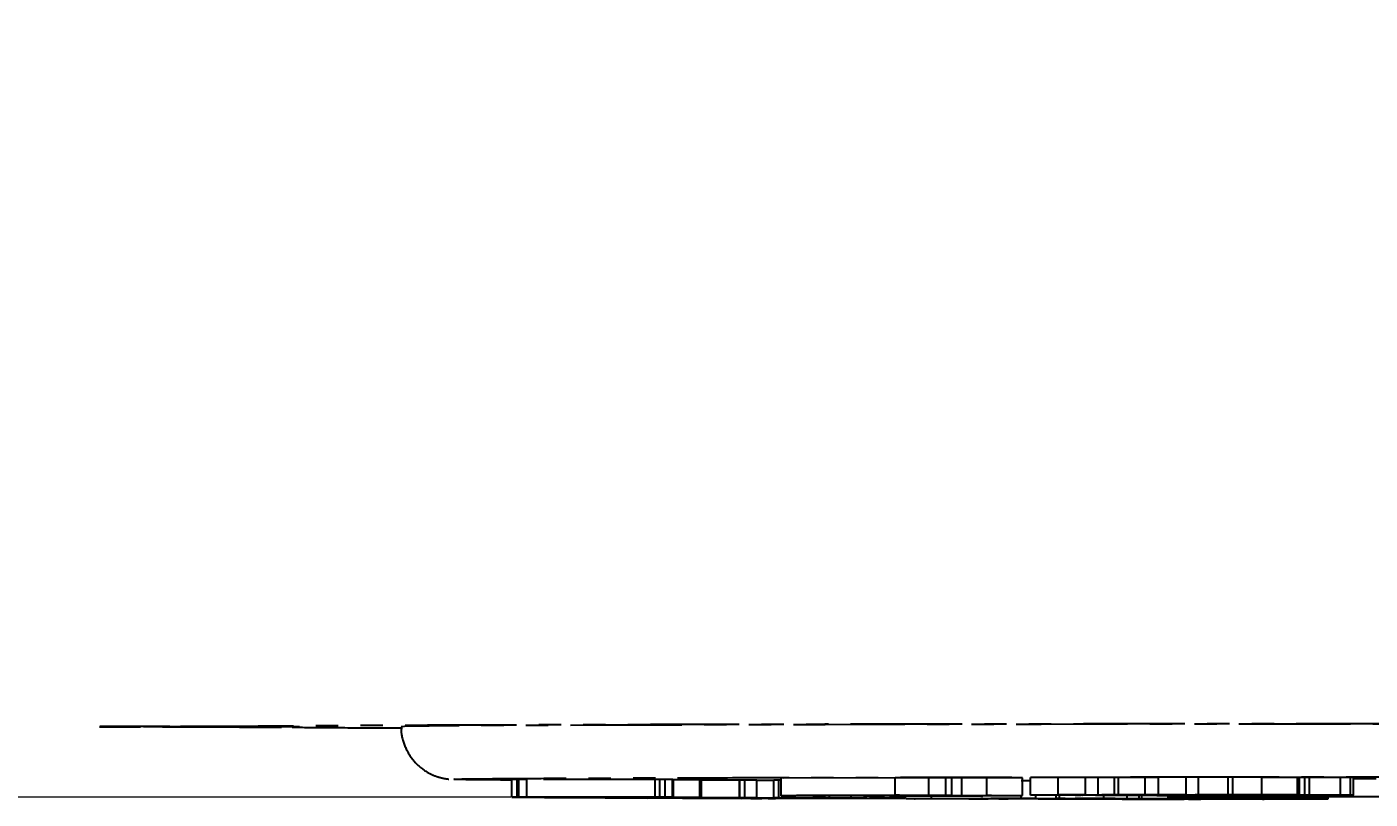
# Model space of a CAD drawing. Header units: millimetres. Extents: x 2028 to 4172, y 863 to 2379.
# Drawn here: x 2794 to 2870.5, y 972.5 to 1016.6 of the extents above; entities that cross this region are included whole.
import ezdxf

# ---------------------------------------------------------------- set-up
doc = ezdxf.new("R2010")
doc.units = ezdxf.units.MM
doc.linetypes.add('PHANTOM', pattern=[12.7, 6.35, -1.27, 1.27, -1.27, 1.27, -1.27])
doc.layers.add('AM_5', color=3, linetype='Continuous', lineweight=25)
doc.styles.add('SLDTEXTSTYLE1', font='txt.shx', dxfattribs={"width": 0.7, "bigfont": 'gbcbig.shx'})
doc.dimstyles.new('SLDDIMSTYLE12$0', dxfattribs={"dimtxt": 12, "dimasz": 10, "dimexe": 0, "dimexo": 0.0625, "dimgap": 0.875, "dimtad": 1, "dimdec": 1, "dimlfac": 1.8, "dimrnd": 1e-09, "dimzin": 12, "dimdsep": 46, "dimtxsty": 'SLDTEXTSTYLE1', "dimcen": 0.09, "dimdle": 8.16, "dimclrd": 3, "dimclre": 3, "dimadec": 0, "dimazin": 3, "dimtfac": 1, "dimtdec": 1, "dimtofl": 0, "dimtmove": 0, "dimatfit": 3, "dimfxl": 0, "dimfrac": 2, "dimtolj": 1, "dimlwd": 5, "dimlwe": 5, "dimarcsym": 0})

# ---------------------------------------------------------------- blocks, each defined once
blk = doc.blocks.new('*D60')
at = {"layer": 'AM_5', "color": 3, "lineweight": 5, "transparency": 16777216}
blk.add_line((2822.432, 1017.711), (2692.979, 1017.711), dxfattribs=at)
at = {"layer": 'AM_5', "color": 3, "linetype": 'Continuous', "lineweight": 5, "transparency": 16777216}
for p, q in [((2692.979, 1007.711), (2692.979, 982.638)), ((2821.537, 972.638), (2692.979, 972.638))]:
    blk.add_line(p, q, dxfattribs=at)
at = {"layer": 'AM_5', "color": 3, "transparency": 16777216}
for points in [[(2691.312, 1007.711), (2694.646, 1007.711), (2692.979, 1017.711)], [(2691.312, 982.638), (2694.646, 982.638), (2692.979, 972.638)]]:
    blk.add_solid(points, dxfattribs=at)
at = {"layer": 'Defpoints', "color": 0, "transparency": 16777216}
for p in [(2822.495, 1017.711), (2692.979, 972.638), (2821.599, 972.638)]:
    blk.add_point(p, dxfattribs=at)
at = {"layer": 'AM_5', "color": 0, "transparency": 16777216, "insert": (2686.104, 995.175), "char_height": 12, "attachment_point": 5, "rotation": 90, "style": 'SLDTEXTSTYLE1'}
blk.add_mtext('\\A1;45', dxfattribs=at)

msp = doc.modelspace()

# ---------------------------------------------------------------- linework, layer by layer
at = {"color": 7, "linetype": 'PHANTOM', "lineweight": 25}
for p, q in [((2818.294, 973.656), (2818.349, 973.658)), ((2821.906, 973.639), (2821.599, 973.638)), ((2821.599, 972.638), (2821.599, 973.638)), ((2821.969, 973.638), (2821.906, 973.639)), ((2821.906, 972.639), (2821.906, 973.639)), ((2821.969, 973.638), (2821.969, 972.638)), ((2829.76, 973.64), (2822.459, 973.637)), ((2822.459, 972.637), (2822.459, 973.637)), ((2829.76, 972.64), (2829.76, 973.64)), ((2830.337, 973.642), (2830.031, 973.642)), ((2830.031, 972.642), (2830.031, 973.642)), ((2830.748, 973.637), (2830.337, 973.642)), ((2830.337, 972.642), (2830.337, 973.642)), ((2830.803, 973.634), (2830.748, 973.637)), ((2830.748, 972.637), (2830.748, 973.637)), ((2830.806, 972.634), (2830.806, 973.634)), ((2832.308, 972.624), (2832.308, 973.624)), ((2832.41, 972.622), (2832.41, 973.622)), ((2834.575, 973.604), (2832.41, 973.602)), ((2834.575, 972.604), (2834.575, 973.604)), ((2834.868, 973.606), (2834.591, 973.606)), ((2834.591, 972.606), (2834.591, 973.606)), ((2835.554, 973.604), (2834.868, 973.606)), ((2834.868, 973.606), (2834.868, 972.606)), ((2835.554, 972.604), (2835.554, 973.604)), ((2836.53, 973.596), (2835.554, 973.595)), ((2836.808, 973.598), (2836.53, 973.598)), ((2836.53, 972.598), (2836.53, 973.598)), ((2836.952, 973.598), (2836.808, 973.598)), ((2836.808, 972.598), (2836.808, 973.598)), ((2843.443, 973.742), (2836.952, 973.722)), ((2836.952, 972.722), (2836.952, 973.722)), ((2845.375, 973.747), (2843.443, 973.746)), ((2843.443, 972.746), (2843.443, 973.746)), ((2845.375, 972.747), (2845.375, 973.747)), ((2846.327, 973.742), (2845.375, 973.742)), ((2846.327, 972.742), (2846.327, 973.742)), ((2847.247, 973.731), (2846.674, 973.732)), ((2846.674, 972.732), (2846.674, 973.732)), ((2848.675, 973.736), (2847.247, 973.731)), ((2847.247, 972.731), (2847.247, 973.731)), ((2850.702, 973.741), (2848.675, 973.74)), ((2848.675, 972.74), (2848.675, 973.74)), ((2850.702, 972.741), (2850.702, 973.741)), ((2852.736, 973.759), (2851.156, 973.756)), ((2851.156, 972.756), (2851.156, 973.756)), ((2854.298, 973.766), (2852.736, 973.765)), ((2852.736, 972.765), (2852.736, 973.765)), ((2854.298, 972.766), (2854.298, 973.766)), ((2855.012, 973.762), (2854.298, 973.764)), ((2855.947, 973.763), (2855.012, 973.762)), ((2855.012, 972.762), (2855.012, 973.762)), ((2856.178, 973.765), (2855.947, 973.763)), ((2855.947, 972.763), (2855.947, 973.763)), ((2857.701, 973.764), (2856.178, 973.765)), ((2856.178, 972.765), (2856.178, 973.765)), ((2858.461, 973.766), (2857.701, 973.765)), ((2857.701, 972.765), (2857.701, 973.765)), ((2860.025, 973.774), (2858.461, 973.773)), ((2858.461, 972.773), (2858.461, 973.773)), ((2860.025, 972.774), (2860.025, 973.774)), ((2860.739, 973.77), (2860.025, 973.772)), ((2862.432, 973.772), (2860.739, 973.77)), ((2860.739, 972.77), (2860.739, 973.77)), ((2862.686, 973.774), (2862.432, 973.772)), ((2862.432, 972.772), (2862.432, 973.772)), ((2864.351, 973.773), (2862.686, 973.774)), ((2862.686, 972.774), (2862.686, 973.774)), ((2864.351, 972.773), (2864.351, 973.773)), ((2866.49, 973.767), (2866.377, 973.768)), ((2866.377, 972.768), (2866.377, 973.768)), ((2866.49, 972.767), (2866.49, 973.767)), ((2866.796, 973.758), (2866.49, 973.758)), ((2867.066, 973.761), (2866.796, 973.758)), ((2866.796, 972.758), (2866.796, 973.758)), ((2868.83, 973.76), (2867.066, 973.761)), ((2867.066, 972.761), (2867.066, 973.761)), ((2868.83, 972.76), (2868.83, 973.76)), ((2869.4, 972.751), (2869.4, 973.751)), ((2869.565, 972.75), (2869.565, 973.75)), ((2821.599, 972.638), (2821.906, 972.639)), ((2821.99, 972.634), (2821.599, 972.638)), ((2821.906, 972.639), (2821.969, 972.638)), ((2822.28, 972.634), (2822.297, 972.634)), ((2822.459, 972.637), (2829.76, 972.64)), ((2829.906, 972.638), (2822.605, 972.635)), ((2823.453, 972.636), (2823.453, 972.619)), ((2826.905, 972.63), (2826.905, 972.637)), ((2827.862, 972.594), (2826.916, 972.598)), ((2826.916, 972.598), (2827.193, 972.598)), ((2827.193, 972.598), (2827.382, 972.597)), ((2828.139, 972.594), (2827.862, 972.594)), ((2827.95, 972.595), (2828.139, 972.594)), ((2827.964, 972.597), (2834.575, 972.604)), ((2834.348, 972.603), (2828.106, 972.596)), ((2828.139, 972.594), (2828.139, 972.596)), ((2829.305, 972.588), (2834.396, 972.603)), ((2829.305, 972.588), (2829.305, 972.598)), ((2829.447, 972.587), (2829.305, 972.588)), ((2836.706, 972.595), (2829.447, 972.587)), ((2830.087, 972.641), (2830.031, 972.642)), ((2830.031, 972.642), (2830.337, 972.642)), ((2830.337, 972.642), (2830.748, 972.637)), ((2830.748, 972.637), (2830.73, 972.634)), ((2835.554, 972.604), (2831.106, 972.59)), ((2831.106, 972.59), (2831.154, 972.59)), ((2831.154, 972.59), (2836.563, 972.596)), ((2831.154, 972.59), (2831.154, 972.59)), ((2831.305, 972.589), (2831.305, 972.582)), ((2831.649, 972.579), (2831.343, 972.581)), ((2833.918, 972.592), (2833.918, 972.59)), ((2834.396, 972.603), (2834.348, 972.603)), ((2834.733, 972.605), (2834.591, 972.606)), ((2834.591, 972.606), (2834.868, 972.606)), ((2834.693, 972.57), (2834.936, 972.571)), ((2836.378, 972.566), (2834.693, 972.57)), ((2834.868, 972.606), (2835.554, 972.604)), ((2834.936, 972.571), (2835.228, 972.57)), ((2835.843, 972.57), (2841.506, 972.58)), ((2836.33, 972.567), (2836.621, 972.566)), ((2841.986, 972.578), (2836.363, 972.568)), ((2836.621, 972.566), (2836.378, 972.566)), ((2836.719, 972.597), (2836.53, 972.598)), ((2836.53, 972.598), (2836.808, 972.598)), ((2836.556, 972.581), (2836.556, 972.595)), ((2836.563, 972.596), (2836.563, 972.598)), ((2836.621, 972.566), (2836.621, 972.569)), ((2836.808, 972.598), (2837.754, 972.594)), ((2836.952, 972.722), (2843.695, 972.743)), ((2837.821, 972.723), (2836.952, 972.722)), ((2837.476, 972.594), (2837.287, 972.595)), ((2837.754, 972.594), (2837.476, 972.594)), ((2837.754, 972.594), (2837.754, 972.723)), ((2840.094, 972.73), (2838.594, 972.726)), ((2838.758, 972.722), (2838.758, 972.726)), ((2838.758, 972.722), (2838.761, 972.722)), ((2838.761, 972.722), (2838.761, 972.726)), ((2839.102, 972.582), (2840.931, 972.584)), ((2839.256, 972.582), (2839.102, 972.582)), ((2839.318, 972.59), (2839.318, 972.722)), ((2839.698, 972.587), (2839.698, 972.722)), ((2844.725, 972.724), (2840.094, 972.73)), ((2842.064, 972.737), (2840.646, 972.732)), ((2840.646, 972.732), (2845.277, 972.725)), ((2840.931, 972.584), (2840.931, 972.721)), ((2840.931, 972.584), (2844.009, 972.576)), ((2841.645, 972.716), (2842.791, 972.718)), ((2846.695, 972.73), (2842.064, 972.737)), ((2842.179, 972.724), (2842.179, 972.727)), ((2842.732, 972.573), (2842.529, 972.573)), ((2845.375, 972.747), (2842.616, 972.738)), ((2842.616, 972.738), (2846.274, 972.733)), ((2844.009, 972.576), (2842.732, 972.573)), ((2842.74, 972.722), (2842.74, 972.727)), ((2842.791, 972.718), (2842.791, 972.726)), ((2842.791, 972.718), (2844.725, 972.724)), ((2850.702, 972.741), (2843.132, 972.717)), ((2843.443, 972.746), (2845.375, 972.747)), ((2843.695, 972.743), (2843.443, 972.746)), ((2844.009, 972.576), (2844.009, 972.72)), ((2844.023, 972.72), (2844.023, 972.552)), ((2844.643, 972.741), (2844.643, 972.745)), ((2844.643, 972.741), (2846.327, 972.742)), ((2845.277, 972.732), (2845.277, 972.725)), ((2845.277, 972.725), (2846.695, 972.73)), ((2845.504, 972.724), (2845.504, 972.559)), ((2846.674, 972.732), (2847.247, 972.731)), ((2847.247, 972.731), (2848.942, 972.737)), ((2847.651, 972.543), (2847.832, 972.544)), ((2849.708, 972.54), (2847.651, 972.543)), ((2847.832, 972.544), (2848.131, 972.543)), ((2848.454, 972.702), (2848.223, 972.702)), ((2848.454, 972.702), (2848.454, 972.734)), ((2848.675, 972.74), (2850.702, 972.741)), ((2848.942, 972.737), (2848.675, 972.74)), ((2848.757, 972.543), (2853.031, 972.556)), ((2851.415, 972.548), (2849.443, 972.542)), ((2849.589, 972.541), (2849.589, 972.543)), ((2849.589, 972.541), (2849.889, 972.54)), ((2849.889, 972.54), (2849.708, 972.54)), ((2849.889, 972.54), (2849.889, 972.544)), ((2850.628, 972.563), (2850.628, 972.74)), ((2851.156, 972.756), (2854.251, 972.761)), ((2852.017, 972.756), (2851.156, 972.756)), ((2852.742, 972.546), (2851.415, 972.548)), ((2851.464, 972.558), (2851.464, 972.756)), ((2853.717, 972.555), (2851.594, 972.549)), ((2851.594, 972.549), (2852.665, 972.547)), ((2852.627, 972.558), (2852.627, 972.757)), ((2852.627, 972.558), (2852.806, 972.559)), ((2852.883, 972.558), (2852.627, 972.558)), ((2852.665, 972.547), (2852.665, 972.552)), ((2852.736, 972.765), (2854.298, 972.766)), ((2852.806, 972.559), (2852.806, 972.758)), ((2852.806, 972.559), (2855.335, 972.555)), ((2853.214, 972.535), (2853.214, 972.554)), ((2853.214, 972.535), (2853.363, 972.536)), ((2857.882, 972.53), (2853.214, 972.535)), ((2854.007, 972.759), (2853.306, 972.758)), ((2853.363, 972.536), (2853.363, 972.554)), ((2853.363, 972.536), (2853.638, 972.535)), ((2853.707, 972.747), (2853.707, 972.759)), ((2853.707, 972.747), (2854.048, 972.751)), ((2853.915, 972.747), (2853.707, 972.747)), ((2854.298, 972.766), (2854.151, 972.765)), ((2854.151, 972.765), (2855.012, 972.762)), ((2854.249, 972.536), (2857.801, 972.55)), ((2854.94, 972.555), (2854.341, 972.555)), ((2854.875, 972.742), (2866.796, 972.758)), ((2855.733, 972.741), (2854.875, 972.742)), ((2856.844, 972.542), (2854.981, 972.535)), ((2854.999, 972.758), (2854.989, 972.758)), ((2855.012, 972.762), (2855.947, 972.763)), ((2855.193, 972.534), (2855.193, 972.536)), ((2855.193, 972.534), (2856.383, 972.532)), ((2857.747, 972.764), (2855.235, 972.761)), ((2855.235, 972.761), (2855.646, 972.76)), ((2855.335, 972.555), (2855.335, 972.742)), ((2855.489, 972.548), (2855.933, 972.55)), ((2855.646, 972.76), (2855.646, 972.762)), ((2855.947, 972.763), (2856.178, 972.765)), ((2856.142, 972.748), (2863.914, 972.759)), ((2857.005, 972.748), (2856.142, 972.748)), ((2856.178, 972.765), (2857.747, 972.764)), ((2856.383, 972.532), (2856.383, 972.54)), ((2856.667, 972.55), (2856.667, 972.743)), ((2858.169, 972.541), (2856.844, 972.542)), ((2858.533, 972.549), (2856.994, 972.543)), ((2856.994, 972.543), (2858.319, 972.541)), ((2861.7, 972.75), (2857.025, 972.744)), ((2857.762, 972.753), (2857.072, 972.751)), ((2857.358, 972.551), (2857.358, 972.744)), ((2857.358, 972.551), (2857.508, 972.552)), ((2857.587, 972.551), (2857.358, 972.551)), ((2857.508, 972.552), (2857.508, 972.744)), ((2857.508, 972.552), (2861.993, 972.547)), ((2857.701, 972.765), (2859.979, 972.769)), ((2858.561, 972.765), (2857.701, 972.765)), ((2857.747, 972.764), (2857.747, 972.765)), ((2857.801, 972.55), (2857.865, 972.55)), ((2859.352, 972.533), (2857.882, 972.53)), ((2865.833, 972.76), (2858.297, 972.75)), ((2858.319, 972.541), (2858.319, 972.548)), ((2858.366, 972.734), (2858.366, 972.746)), ((2858.574, 972.734), (2858.366, 972.734)), ((2858.643, 972.537), (2858.369, 972.537)), ((2858.369, 972.537), (2858.469, 972.537)), ((2858.435, 972.759), (2858.435, 972.765)), ((2858.461, 972.773), (2860.025, 972.774)), ((2860.109, 972.542), (2858.643, 972.537)), ((2858.835, 972.529), (2858.835, 972.532)), ((2860.762, 972.527), (2858.835, 972.529)), ((2858.835, 972.529), (2858.953, 972.529)), ((2858.953, 972.529), (2858.953, 972.532)), ((2858.953, 972.529), (2859.338, 972.529)), ((2859.002, 972.746), (2859.002, 972.683)), ((2859.002, 972.68), (2859.002, 972.683)), ((2859.002, 972.683), (2868.891, 972.683)), ((2860.042, 972.68), (2859.002, 972.68)), ((2859.002, 972.622), (2859.002, 972.68)), ((2859.002, 972.619), (2859.002, 972.622)), ((2859.002, 972.622), (2860.042, 972.622)), ((2867.08, 972.619), (2859.002, 972.619)), ((2860.423, 972.548), (2859.142, 972.549)), ((2859.173, 972.533), (2859.173, 972.539)), ((2859.173, 972.533), (2859.352, 972.533)), ((2859.338, 972.529), (2859.338, 972.533)), ((2859.352, 972.533), (2859.352, 972.539)), ((2859.419, 972.755), (2859.419, 972.77)), ((2859.645, 972.755), (2859.419, 972.755)), ((2859.681, 972.746), (2859.681, 972.747)), ((2859.681, 972.746), (2861.333, 972.746)), ((2859.685, 972.542), (2859.685, 972.548)), ((2859.685, 972.542), (2859.835, 972.543)), ((2859.835, 972.543), (2859.835, 972.548)), ((2859.835, 972.543), (2860.109, 972.542)), ((2860.025, 972.774), (2859.843, 972.773)), ((2859.843, 972.773), (2860.739, 972.77)), ((2859.947, 972.764), (2859.851, 972.767)), ((2859.928, 972.529), (2862.709, 972.544)), ((2859.928, 972.529), (2859.928, 972.542)), ((2860.042, 972.622), (2860.042, 972.68)), ((2860.109, 972.542), (2860.109, 972.548)), ((2862.842, 972.543), (2860.217, 972.529)), ((2860.494, 972.528), (2860.494, 972.531)), ((2860.494, 972.528), (2860.879, 972.528)), ((2860.739, 972.77), (2862.432, 972.772)), ((2860.879, 972.528), (2860.762, 972.527)), ((2861.333, 972.746), (2860.824, 972.744)), ((2860.879, 972.528), (2860.879, 972.533)), ((2864.351, 972.773), (2861.019, 972.769)), ((2861.333, 972.746), (2861.333, 972.75)), ((2861.65, 972.543), (2861.371, 972.543)), ((2861.461, 972.74), (2861.461, 972.75)), ((2861.61, 972.74), (2861.461, 972.74)), ((2861.603, 972.625), (2861.603, 972.677)), ((2861.993, 972.547), (2861.65, 972.543)), ((2863.642, 972.744), (2861.7, 972.75)), ((2861.993, 972.547), (2861.993, 972.619)), ((2862.143, 972.546), (2862.143, 972.619)), ((2862.432, 972.545), (2862.143, 972.546)), ((2862.143, 972.546), (2862.261, 972.546)), ((2862.261, 972.619), (2862.261, 972.546)), ((2862.261, 972.546), (2863.657, 972.545)), ((2862.432, 972.772), (2862.686, 972.774)), ((2868.83, 972.76), (2862.519, 972.751)), ((2862.519, 972.751), (2864.5, 972.745)), ((2862.686, 972.774), (2864.351, 972.773)), ((2862.709, 972.544), (2862.754, 972.545)), ((2863.411, 972.761), (2862.761, 972.759)), ((2862.939, 972.543), (2862.842, 972.543)), ((2863.7, 972.524), (2862.939, 972.543)), ((2863.657, 972.545), (2863.657, 972.619)), ((2863.657, 972.545), (2864.382, 972.529)), ((2863.989, 972.524), (2863.7, 972.524)), ((2863.914, 972.759), (2864.168, 972.761)), ((2867.044, 972.54), (2863.989, 972.524)), ((2864.168, 972.761), (2865.833, 972.76)), ((2864.369, 972.752), (2864.369, 972.754)), ((2864.459, 972.751), (2864.369, 972.752)), ((2864.382, 972.529), (2864.382, 972.619)), ((2864.382, 972.529), (2864.478, 972.529)), ((2864.478, 972.529), (2864.478, 972.619)), ((2864.478, 972.529), (2866.755, 972.541)), ((2864.479, 972.653), (2864.479, 972.677)), ((2868.287, 972.653), (2864.479, 972.653)), ((2868.441, 972.651), (2864.479, 972.651)), ((2864.479, 972.651), (2864.479, 972.624)), ((2864.5, 972.745), (2864.5, 972.754)), ((2864.845, 972.743), (2864.845, 972.754)), ((2866.04, 972.68), (2867.94, 972.68)), ((2866.04, 972.622), (2866.04, 972.651)), ((2866.04, 972.622), (2867.08, 972.622)), ((2866.092, 972.542), (2866.092, 972.619)), ((2866.092, 972.542), (2866.21, 972.543)), ((2866.477, 972.542), (2866.092, 972.542)), ((2866.21, 972.543), (2866.21, 972.619)), ((2866.21, 972.543), (2868.136, 972.541)), ((2866.377, 972.768), (2866.49, 972.767)), ((2866.755, 972.541), (2866.799, 972.541)), ((2866.796, 972.758), (2867.066, 972.761)), ((2867.066, 972.761), (2868.83, 972.76)), ((2867.08, 972.622), (2867.08, 972.651)), ((2867.08, 972.622), (2867.08, 972.619)), ((2868.018, 972.54), (2867.633, 972.541)), ((2868.136, 972.541), (2868.018, 972.54)), ((2868.136, 972.541), (2868.136, 972.651)), ((2874.009, 972.619), (2868.441, 972.651)), ((2868.891, 972.683), (2868.891, 972.749))]:
    msp.add_line(p, q, dxfattribs=at)
at = {"color": 7, "linetype": 'PHANTOM', "lineweight": 25, "flags": 128}
for points in [[(2809.494, 976.656), (2809.317, 976.653), (2808.798, 976.65), (2807.971, 976.648), (2806.894, 976.646), (2805.64, 976.645), (2804.294, 976.645), (2802.949, 976.645), (2801.694, 976.646), (2800.617, 976.648), (2799.791, 976.65), (2799.272, 976.653), (2799.094, 976.656), (2799.272, 976.659), (2799.791, 976.661), (2800.617, 976.664), (2801.694, 976.665), (2802.949, 976.666), (2804.294, 976.667), (2805.64, 976.666), (2806.894, 976.665), (2807.971, 976.664), (2808.798, 976.661), (2809.317, 976.659), (2809.494, 976.656)], [(2802.114, 976.643), (2802.046, 976.662), (2802.04, 976.666)], [(2809.069, 976.626), (2808.877, 976.645), (2808.808, 976.661)], [(2958.294, 976.656), (2958.25, 976.661), (2957.894, 976.672), (2957.184, 976.683), (2956.123, 976.693), (2954.717, 976.704), (2952.972, 976.714), (2950.898, 976.723), (2948.504, 976.733), (2945.803, 976.742), (2942.808, 976.751), (2939.533, 976.759), (2935.997, 976.767), (2932.214, 976.774), (2928.206, 976.78), (2923.992, 976.786), (2919.592, 976.792), (2915.028, 976.796), (2910.324, 976.8), (2905.503, 976.803), (2900.589, 976.806), (2895.606, 976.807), (2890.578, 976.808), (2885.533, 976.809), (2880.493, 976.808), (2875.485, 976.807), (2870.533, 976.805), (2865.662, 976.802), (2860.896, 976.798), (2856.26, 976.794), (2851.775, 976.789), (2847.466, 976.783), (2843.351, 976.777), (2839.454, 976.77), (2835.792, 976.763), (2832.384, 976.755), (2829.248, 976.746), (2826.398, 976.738), (2823.849, 976.728), (2821.614, 976.719), (2819.703, 976.709), (2818.126, 976.698), (2816.892, 976.688), (2816.006, 976.677), (2815.473, 976.667), (2815.294, 976.656), (2815.294, 976.656)]]:
    msp.add_lwpolyline(points, dxfattribs=at)
at = {"color": 7, "linetype": 'PHANTOM', "lineweight": 25}
for points, knots in [([(2802.114, 976.668), (2801.561, 976.668), (2800.427, 976.666), (2799.118, 976.663), (2798.28, 976.66), (2798.004, 976.656), (2798.28, 976.652), (2799.118, 976.648), (2800.427, 976.645), (2801.561, 976.644), (2802.114, 976.643)], [0, 0, 0, 0, 0.122089, 0.25, 0.377911, 0.5, 0.622089, 0.75, 0.877911, 1, 1, 1, 1]), ([(2809.069, 976.686), (2808.836, 976.684), (2808.361, 976.68), (2806.776, 976.675), (2804.684, 976.671), (2802.961, 976.669), (2802.114, 976.668)], [0, 0, 0, 0, 0.245796, 0.5, 0.754204, 1, 1, 1, 1]), ([(2802.114, 976.643), (2802.961, 976.643), (2804.684, 976.641), (2806.776, 976.637), (2808.361, 976.631), (2808.836, 976.627), (2809.069, 976.626)], [0, 0, 0, 0, 0.245796, 0.5, 0.754204, 1, 1, 1, 1]), ([(2872.661, 976.822), (2870.165, 976.821), (2865.128, 976.819), (2857.75, 976.813), (2850.508, 976.806), (2843.529, 976.797), (2836.926, 976.787), (2830.833, 976.775), (2825.34, 976.762), (2820.528, 976.748), (2816.466, 976.733), (2813.197, 976.718), (2810.658, 976.702), (2809.595, 976.691), (2809.069, 976.686)], [0, 0, 0, 0, 0.079959, 0.161371, 0.244142, 0.328893, 0.414217, 0.5, 0.585778, 0.671102, 0.755858, 0.838624, 0.920039, 1, 1, 1, 1]), ([(2809.069, 976.626), (2809.601, 976.62), (2810.674, 976.609), (2812.809, 976.596), (2814.613, 976.587), (2815.308, 976.584)], [0, 0, 0, 0, 0.376395, 0.759633, 1, 1, 1, 1]), ([(2815.316, 976.653), (2815.309, 976.601), (2815.26, 976.227), (2815.476, 975.525), (2815.963, 974.677), (2816.619, 974.127), (2817.206, 973.845), (2817.618, 973.726), (2817.902, 973.678), (2817.973, 973.672), (2818.014, 973.668)], [0, 0, 0, 0, 0.030661, 0.221524, 0.412563, 0.604262, 0.714262, 0.802035, 0.882755, 1, 1, 1, 1]), ([(2821.599, 973.611), (2821.38, 973.613), (2820.426, 973.618), (2819.396, 973.629), (2818.453, 973.642), (2818.347, 973.651), (2818.294, 973.656)], [0, 0, 0, 0, 0.093549, 0.407564, 0.703776, 1, 1, 1, 1]), ([(2818.349, 973.658), (2818.397, 973.662), (2818.503, 973.67), (2819.373, 973.683), (2820.854, 973.696), (2823.029, 973.71), (2825.86, 973.723), (2829.374, 973.736), (2833.528, 973.748), (2838.271, 973.76), (2843.533, 973.77), (2849.224, 973.779), (2855.247, 973.786), (2861.47, 973.792), (2867.836, 973.797), (2874.188, 973.8), (2880.527, 973.802), (2886.794, 973.802), (2893.062, 973.802), (2899.4, 973.8), (2905.753, 973.797), (2912.119, 973.792), (2918.342, 973.786), (2924.365, 973.779), (2930.056, 973.77), (2935.318, 973.76), (2940.061, 973.748), (2944.215, 973.736), (2947.729, 973.723), (2950.56, 973.71), (2952.735, 973.696), (2954.216, 973.683), (2955.087, 973.67), (2955.194, 973.662), (2955.242, 973.658)], [0, 0, 0, 0, 0.023828, 0.053273, 0.084485, 0.115699, 0.147957, 0.180726, 0.213842, 0.247136, 0.28043, 0.313546, 0.346314, 0.378573, 0.409785, 0.440999, 0.470442, 0.499888, 0.529332, 0.558778, 0.58999, 0.621203, 0.653462, 0.68623, 0.719347, 0.752641, 0.785934, 0.819051, 0.851819, 0.884078, 0.915289, 0.946503, 0.975948, 1, 1, 1, 1]), ([(2822.459, 973.637), (2822.39, 973.637), (2822.29, 973.637), (2822.16, 973.637), (2822.077, 973.637), (2822.007, 973.637), (2821.984, 973.638), (2821.969, 973.638)], [0, 0, 0, 0, 0.282258, 0.415886, 0.550305, 0.716557, 1, 1, 1, 1]), ([(2830.088, 973.64), (2830.09, 973.64), (2830.094, 973.64), (2830.048, 973.64), (2829.957, 973.64), (2829.853, 973.64), (2829.78, 973.64), (2829.76, 973.64)], [0, 0, 0, 0, 0.132695, 0.344902, 0.557282, 0.875523, 1, 1, 1, 1]), ([(2832.308, 973.624), (2832.178, 973.624), (2831.934, 973.625), (2831.332, 973.626), (2830.933, 973.627), (2830.806, 973.627)], [0, 0, 0, 0, 0.440415, 0.822801, 1, 1, 1, 1]), ([(2832.391, 973.622), (2832.385, 973.622), (2832.379, 973.623), (2832.318, 973.623), (2832.308, 973.624)], [0, 0, 0, 0, 0.8307195, 1, 1, 1, 1]), ([(2846.674, 973.732), (2846.639, 973.733), (2846.578, 973.734), (2846.452, 973.736), (2846.367, 973.737), (2846.327, 973.737)], [0, 0, 0, 0, 0.408182, 0.725272, 1, 1, 1, 1]), ([(2851.156, 973.561), (2851.141, 973.561), (2851.045, 973.562), (2850.819, 973.562), (2850.628, 973.563)], [0, 0, 0, 0, 0.156668, 1, 1, 1, 1]), ([(2866.377, 973.768), (2865.708, 973.767), (2865.03, 973.767), (2864.36, 973.767), (2864.351, 973.767)], [0, 0, 0, 0, 0.986687, 1, 1, 1, 1]), ([(2869.4, 973.751), (2869.289, 973.751), (2869.13, 973.751), (2868.899, 973.752), (2868.83, 973.752)], [0, 0, 0, 0, 0.700719, 1, 1, 1, 1]), ([(2869.563, 973.75), (2869.551, 973.75), (2869.524, 973.75), (2869.444, 973.751), (2869.4, 973.751)], [0, 0, 0, 0, 0.457866, 1, 1, 1, 1]), ([(2870.861, 973.683), (2870.754, 973.683), (2870.334, 973.683), (2869.893, 973.683), (2869.565, 973.683)], [0, 0, 0, 0, 0.254888, 1, 1, 1, 1]), ([(2821.969, 972.638), (2821.988, 972.638), (2822.013, 972.637), (2822.108, 972.637), (2822.204, 972.637), (2822.324, 972.637), (2822.412, 972.637), (2822.459, 972.637)], [0, 0, 0, 0, 0.35696, 0.506296, 0.628832, 0.807113, 1, 1, 1, 1]), ([(2827.18, 972.628), (2826.513, 972.628), (2825.45, 972.627), (2824.057, 972.628), (2823.123, 972.629), (2822.411, 972.631), (2822.112, 972.632), (2822.01, 972.634), (2821.99, 972.634)], [0, 0, 0, 0, 0.298114, 0.474394, 0.620068, 0.765882, 0.956507, 1, 1, 1, 1]), ([(2822.605, 972.635), (2822.554, 972.635), (2822.467, 972.635), (2822.365, 972.635), (2822.302, 972.635), (2822.293, 972.635), (2822.289, 972.634)], [0, 0, 0, 0, 0.290202, 0.50382, 0.763034, 1, 1, 1, 1]), ([(2822.297, 972.634), (2822.391, 972.633), (2822.571, 972.632), (2823.247, 972.63), (2824.263, 972.629), (2825.531, 972.629), (2826.466, 972.63), (2826.905, 972.63)], [0, 0, 0, 0, 0.1795953, 0.3437589, 0.4958271, 0.7636966, 1, 1, 1, 1]), ([(2823.483, 972.619), (2823.475, 972.62), (2823.434, 972.62), (2823.727, 972.622), (2824.411, 972.624), (2825.629, 972.626), (2826.627, 972.626), (2827.118, 972.627)], [0, 0, 0, 0, 0.036608, 0.183936, 0.408772, 0.708665, 1, 1, 1, 1]), ([(2828.781, 972.615), (2828.126, 972.614), (2827.012, 972.614), (2825.512, 972.614), (2824.524, 972.615), (2823.849, 972.616), (2823.647, 972.617), (2823.543, 972.618)], [0, 0, 0, 0, 0.333285, 0.566687, 0.735011, 0.863042, 1, 1, 1, 1]), ([(2823.843, 972.618), (2823.813, 972.619), (2823.753, 972.619), (2823.945, 972.62), (2824.404, 972.622), (2825.549, 972.623), (2826.652, 972.624), (2827.401, 972.625)], [0, 0, 0, 0, 0.098439, 0.192959, 0.327087, 0.54288, 1, 1, 1, 1]), ([(2828.498, 972.617), (2827.852, 972.616), (2826.861, 972.616), (2825.574, 972.616), (2824.793, 972.616), (2824.26, 972.617), (2823.965, 972.617), (2823.875, 972.618), (2823.843, 972.618)], [0, 0, 0, 0, 0.386905, 0.593845, 0.741486, 0.842547, 0.944349, 1, 1, 1, 1]), ([(2826.905, 972.63), (2827.564, 972.63), (2828.518, 972.63), (2829.605, 972.632), (2830.188, 972.633), (2830.353, 972.634), (2830.435, 972.635)], [0, 0, 0, 0, 0.452303, 0.653993, 0.826668, 1, 1, 1, 1]), ([(2827.118, 972.627), (2827.775, 972.627), (2828.894, 972.628), (2830.374, 972.627), (2831.345, 972.626), (2832, 972.625), (2832.202, 972.624), (2832.308, 972.624)], [0, 0, 0, 0, 0.335879, 0.572344, 0.731569, 0.859032, 1, 1, 1, 1]), ([(2830.721, 972.633), (2830.604, 972.633), (2830.372, 972.631), (2829.539, 972.629), (2828.428, 972.628), (2827.577, 972.628), (2827.18, 972.628)], [0, 0, 0, 0, 0.221306, 0.442951, 0.740483, 1, 1, 1, 1]), ([(2827.382, 972.597), (2827.424, 972.597), (2827.483, 972.597), (2827.608, 972.597), (2827.723, 972.597), (2827.846, 972.597), (2827.924, 972.597), (2827.964, 972.597)], [0, 0, 0, 0, 0.3460999, 0.4934666, 0.642693, 0.8205684, 1, 1, 1, 1]), ([(2827.401, 972.625), (2828.05, 972.625), (2829.045, 972.626), (2830.335, 972.626), (2831.099, 972.625), (2831.607, 972.625), (2831.857, 972.624), (2831.935, 972.623), (2831.957, 972.623)], [0, 0, 0, 0, 0.397346, 0.609831, 0.759517, 0.858592, 0.95839, 1, 1, 1, 1]), ([(2828.106, 972.596), (2828.06, 972.596), (2827.981, 972.596), (2827.904, 972.596), (2827.872, 972.596), (2827.884, 972.595), (2827.928, 972.595), (2827.95, 972.595)], [0, 0, 0, 0, 0.227355, 0.388209, 0.549679, 0.776891, 1, 1, 1, 1]), ([(2831.957, 972.623), (2831.993, 972.623), (2832.061, 972.622), (2831.958, 972.621), (2831.66, 972.62), (2830.693, 972.618), (2829.539, 972.617), (2828.626, 972.617), (2828.498, 972.617)], [0, 0, 0, 0, 0.099013, 0.188639, 0.277978, 0.435263, 0.920804, 1, 1, 1, 1]), ([(2832.308, 972.624), (2832.364, 972.623), (2832.476, 972.622), (2832.197, 972.62), (2831.436, 972.618), (2830.258, 972.616), (2829.238, 972.615), (2828.781, 972.615)], [0, 0, 0, 0, 0.14267, 0.2869, 0.459199, 0.757548, 1, 1, 1, 1]), ([(2829.76, 972.64), (2829.832, 972.64), (2829.936, 972.64), (2830.042, 972.64), (2830.094, 972.64), (2830.107, 972.641), (2830.094, 972.641), (2830.087, 972.641)], [0, 0, 0, 0, 0.30393, 0.439412, 0.57524, 0.766538, 1, 1, 1, 1]), ([(2830.441, 972.637), (2830.423, 972.637), (2830.386, 972.637), (2830.291, 972.638), (2830.172, 972.638), (2830.077, 972.638), (2829.986, 972.638), (2829.929, 972.638), (2829.906, 972.638)], [0, 0, 0, 0, 0.292195, 0.587448, 0.712259, 0.818051, 0.924072, 1, 1, 1, 1]), ([(2830.46, 972.635), (2830.47, 972.636), (2830.489, 972.636), (2830.457, 972.636), (2830.441, 972.637)], [0, 0, 0, 0, 0.508302, 1, 1, 1, 1]), ([(2831.337, 972.582), (2831.331, 972.582), (2831.307, 972.583), (2831.713, 972.585), (2832.586, 972.588), (2833.465, 972.589), (2833.918, 972.59)], [0, 0, 0, 0, 0.075612, 0.323708, 0.651392, 1, 1, 1, 1]), ([(2837.093, 972.579), (2836.51, 972.579), (2835.518, 972.577), (2834.034, 972.577), (2832.963, 972.577), (2832.154, 972.578), (2831.82, 972.579), (2831.649, 972.579)], [0, 0, 0, 0, 0.333528, 0.567546, 0.735799, 0.864912, 1, 1, 1, 1]), ([(2831.911, 972.58), (2831.835, 972.58), (2831.688, 972.581), (2831.712, 972.582), (2831.983, 972.583), (2832.855, 972.586), (2833.811, 972.587), (2834.456, 972.588)], [0, 0, 0, 0, 0.098651, 0.191047, 0.328598, 0.547094, 1, 1, 1, 1]), ([(2836.556, 972.581), (2835.986, 972.58), (2835.111, 972.579), (2833.905, 972.578), (2833.109, 972.578), (2832.512, 972.578), (2832.126, 972.579), (2831.967, 972.579), (2831.911, 972.58)], [0, 0, 0, 0, 0.386956, 0.593793, 0.740338, 0.842099, 0.944778, 1, 1, 1, 1]), ([(2833.918, 972.59), (2834.504, 972.591), (2835.504, 972.592), (2836.974, 972.592), (2838.02, 972.592), (2838.809, 972.591), (2839.143, 972.59), (2839.318, 972.59)], [0, 0, 0, 0, 0.336368, 0.574645, 0.731944, 0.859761, 1, 1, 1, 1]), ([(2834.456, 972.588), (2835.029, 972.589), (2835.905, 972.59), (2837.135, 972.591), (2837.924, 972.591), (2838.504, 972.591), (2838.838, 972.59), (2838.973, 972.59), (2839.012, 972.589)], [0, 0, 0, 0, 0.397528, 0.607391, 0.759995, 0.859904, 0.960457, 1, 1, 1, 1]), ([(2834.575, 972.604), (2834.625, 972.604), (2834.706, 972.604), (2834.789, 972.605), (2834.822, 972.605), (2834.813, 972.605), (2834.766, 972.605), (2834.733, 972.605)], [0, 0, 0, 0, 0.2393069, 0.3883408, 0.5382316, 0.6776492, 1, 1, 1, 1]), ([(2835.228, 972.57), (2835.286, 972.57), (2835.368, 972.57), (2835.519, 972.57), (2835.643, 972.57), (2835.754, 972.57), (2835.818, 972.57), (2835.843, 972.57)], [0, 0, 0, 0, 0.362826, 0.512382, 0.662913, 0.871019, 1, 1, 1, 1]), ([(2836.363, 972.568), (2836.317, 972.568), (2836.243, 972.568), (2836.201, 972.568), (2836.204, 972.568), (2836.205, 972.568)], [0, 0, 0, 0, 0.535075, 0.860931, 1, 1, 1, 1]), ([(2836.206, 972.568), (2836.222, 972.568), (2836.248, 972.567), (2836.306, 972.567), (2836.33, 972.567)], [0, 0, 0, 0, 0.575503, 1, 1, 1, 1]), ([(2839.012, 972.589), (2839.092, 972.589), (2839.246, 972.589), (2839.281, 972.588), (2839.135, 972.586), (2838.421, 972.584), (2837.453, 972.582), (2836.653, 972.581), (2836.556, 972.581)], [0, 0, 0, 0, 0.099186, 0.189605, 0.279846, 0.434014, 0.930829, 1, 1, 1, 1]), ([(2836.563, 972.596), (2836.613, 972.596), (2836.694, 972.596), (2836.777, 972.596), (2836.81, 972.596), (2836.801, 972.597), (2836.753, 972.597), (2836.719, 972.597)], [0, 0, 0, 0, 0.239079, 0.388006, 0.537788, 0.677074, 1, 1, 1, 1]), ([(2837.287, 972.595), (2837.253, 972.595), (2837.194, 972.595), (2837.066, 972.595), (2836.946, 972.595), (2836.823, 972.595), (2836.747, 972.595), (2836.706, 972.595)], [0, 0, 0, 0, 0.282446, 0.488833, 0.649378, 0.810868, 1, 1, 1, 1]), ([(2839.661, 972.586), (2839.559, 972.586), (2839.285, 972.584), (2838.355, 972.581), (2837.486, 972.58), (2837.093, 972.579)], [0, 0, 0, 0, 0.242788, 0.658331, 1, 1, 1, 1]), ([(2838.594, 972.726), (2838.502, 972.725), (2838.32, 972.725), (2838.046, 972.724), (2837.903, 972.723), (2837.821, 972.723)], [0, 0, 0, 0, 0.297154, 0.594531, 1, 1, 1, 1]), ([(2842.007, 972.721), (2841.711, 972.721), (2841.119, 972.721), (2840.025, 972.722), (2839.239, 972.722), (2838.758, 972.722)], [0, 0, 0, 0, 0.280043, 0.559301, 1, 1, 1, 1]), ([(2838.761, 972.722), (2839.071, 972.722), (2839.691, 972.723), (2840.548, 972.724), (2841.23, 972.724), (2841.747, 972.724), (2842.03, 972.724), (2842.162, 972.724), (2842.179, 972.724)], [0, 0, 0, 0, 0.2778733, 0.555831, 0.7571621, 0.8707407, 0.982618, 1, 1, 1, 1]), ([(2841.62, 972.581), (2841.481, 972.581), (2841.274, 972.582), (2840.918, 972.582), (2840.425, 972.582), (2839.877, 972.582), (2839.428, 972.582), (2839.256, 972.582)], [0, 0, 0, 0, 0.240793, 0.359777, 0.461711, 0.794413, 1, 1, 1, 1]), ([(2839.318, 972.59), (2839.464, 972.589), (2839.685, 972.589), (2839.663, 972.588), (2839.655, 972.587)], [0, 0, 0, 0, 0.659487, 1, 1, 1, 1]), ([(2841.506, 972.58), (2841.545, 972.58), (2841.647, 972.58), (2841.756, 972.58), (2841.822, 972.58), (2841.837, 972.58), (2841.84, 972.58), (2841.822, 972.58), (2841.746, 972.581), (2841.67, 972.581), (2841.62, 972.581)], [0, 0, 0, 0, 0.166709, 0.438609, 0.487323, 0.517206, 0.541802, 0.578816, 0.723084, 1, 1, 1, 1]), ([(2848.223, 972.702), (2847.967, 972.703), (2847.347, 972.707), (2845.088, 972.712), (2842.968, 972.715), (2841.645, 972.716)], [0, 0, 0, 0, 0.209452, 0.506883, 1, 1, 1, 1]), ([(2842.818, 972.578), (2842.79, 972.578), (2842.703, 972.578), (2842.586, 972.578), (2842.484, 972.579), (2842.429, 972.579), (2842.399, 972.579), (2842.323, 972.579), (2842.184, 972.578), (2842.061, 972.578), (2841.986, 972.578)], [0, 0, 0, 0, 0.124093, 0.372351, 0.496838, 0.517541, 0.538485, 0.574939, 0.740211, 1, 1, 1, 1]), ([(2842.816, 972.721), (2842.798, 972.721), (2842.762, 972.721), (2842.638, 972.721), (2842.458, 972.721), (2842.232, 972.721), (2842.082, 972.721), (2842.007, 972.721)], [0, 0, 0, 0, 0.087606, 0.17564, 0.445063, 0.721294, 1, 1, 1, 1]), ([(2842.179, 972.724), (2842.329, 972.723), (2842.583, 972.723), (2842.744, 972.722), (2842.816, 972.721), (2842.853, 972.721), (2842.827, 972.721), (2842.816, 972.721)], [0, 0, 0, 0, 0.4076992, 0.6900828, 0.8437541, 0.9341612, 1, 1, 1, 1]), ([(2842.529, 972.573), (2842.713, 972.574), (2842.972, 972.574), (2843.141, 972.575), (2843.19, 972.576)], [0, 0, 0, 0, 0.710757, 1, 1, 1, 1]), ([(2843.198, 972.576), (2843.201, 972.576), (2843.215, 972.576), (2843.093, 972.577), (2842.927, 972.577), (2842.818, 972.578)], [0, 0, 0, 0, 0.096311, 0.412079, 1, 1, 1, 1]), ([(2843.132, 972.717), (2843.683, 972.716), (2844.702, 972.715), (2846.07, 972.712), (2847.49, 972.709), (2848.179, 972.705), (2848.415, 972.703), (2848.454, 972.702)], [0, 0, 0, 0, 0.221372, 0.409276, 0.596404, 0.933221, 1, 1, 1, 1]), ([(2844.069, 972.552), (2844.064, 972.552), (2844.046, 972.554), (2844.55, 972.556), (2845.181, 972.558), (2845.504, 972.559)], [0, 0, 0, 0, 0.156561, 0.568308, 1, 1, 1, 1]), ([(2844.822, 972.548), (2844.627, 972.548), (2844.242, 972.549), (2844.12, 972.55), (2844.06, 972.551)], [0, 0, 0, 0, 0.508513, 1, 1, 1, 1]), ([(2845.02, 972.548), (2844.902, 972.548), (2844.671, 972.549), (2844.521, 972.55), (2844.57, 972.552), (2845.084, 972.555), (2845.792, 972.557), (2846.263, 972.558)], [0, 0, 0, 0, 0.099003, 0.19276, 0.335178, 0.557829, 1, 1, 1, 1]), ([(2846.274, 972.733), (2846.081, 972.734), (2845.776, 972.736), (2845.255, 972.739), (2844.848, 972.741), (2844.643, 972.741)], [0, 0, 0, 0, 0.46227, 0.729265, 1, 1, 1, 1]), ([(2849.981, 972.551), (2849.526, 972.55), (2848.757, 972.548), (2847.429, 972.547), (2846.375, 972.546), (2845.49, 972.547), (2845.048, 972.547), (2844.822, 972.548)], [0, 0, 0, 0, 0.335274, 0.565807, 0.736276, 0.864906, 1, 1, 1, 1]), ([(2849.222, 972.553), (2848.783, 972.551), (2848.111, 972.55), (2847.096, 972.548), (2846.356, 972.547), (2845.771, 972.547), (2845.334, 972.548), (2845.116, 972.548), (2845.02, 972.548)], [0, 0, 0, 0, 0.388784, 0.594507, 0.742724, 0.84452, 0.93111, 1, 1, 1, 1]), ([(2845.504, 972.559), (2845.962, 972.56), (2846.739, 972.562), (2848.057, 972.563), (2849.084, 972.564), (2849.947, 972.564), (2850.394, 972.563), (2850.628, 972.563)], [0, 0, 0, 0, 0.337884, 0.573603, 0.730566, 0.85906, 1, 1, 1, 1]), ([(2846.327, 972.742), (2846.272, 972.741), (2846.182, 972.74), (2846.234, 972.739), (2846.284, 972.738), (2846.309, 972.738)], [0, 0, 0, 0, 0.451045, 0.724772, 1, 1, 1, 1]), ([(2846.263, 972.558), (2846.706, 972.559), (2847.376, 972.56), (2848.427, 972.562), (2849.155, 972.563), (2849.751, 972.563), (2850.148, 972.562), (2850.338, 972.562), (2850.397, 972.562)], [0, 0, 0, 0, 0.39949, 0.604579, 0.758371, 0.856867, 0.955984, 1, 1, 1, 1]), ([(2846.309, 972.738), (2846.368, 972.737), (2846.472, 972.736), (2846.595, 972.734), (2846.648, 972.733), (2846.674, 972.732)], [0, 0, 0, 0, 0.39149, 0.695584, 1, 1, 1, 1]), ([(2848.131, 972.543), (2848.202, 972.543), (2848.301, 972.543), (2848.451, 972.543), (2848.559, 972.543), (2848.669, 972.543), (2848.726, 972.543), (2848.757, 972.543)], [0, 0, 0, 0, 0.3451215, 0.47825, 0.6125433, 0.7923859, 1, 1, 1, 1]), ([(2850.397, 972.562), (2850.519, 972.562), (2850.75, 972.561), (2850.926, 972.56), (2850.952, 972.559), (2850.604, 972.557), (2849.916, 972.554), (2849.314, 972.553), (2849.222, 972.553)], [0, 0, 0, 0, 0.099608, 0.189208, 0.278687, 0.431625, 0.91232, 1, 1, 1, 1]), ([(2849.443, 972.542), (2849.414, 972.542), (2849.366, 972.542), (2849.349, 972.542), (2849.388, 972.541), (2849.469, 972.541), (2849.553, 972.541), (2849.589, 972.541)], [0, 0, 0, 0, 0.2392653, 0.3980718, 0.5583573, 0.8110269, 1, 1, 1, 1]), ([(2851.407, 972.557), (2851.248, 972.556), (2850.953, 972.554), (2850.287, 972.552), (2849.981, 972.551)], [0, 0, 0, 0, 0.5415287, 1, 1, 1, 1]), ([(2850.628, 972.563), (2850.827, 972.562), (2851.228, 972.561), (2851.48, 972.56), (2851.44, 972.559), (2851.424, 972.558)], [0, 0, 0, 0, 0.3813, 0.766294, 1, 1, 1, 1]), ([(2853.306, 972.758), (2853.168, 972.758), (2852.89, 972.758), (2852.451, 972.757), (2852.175, 972.756), (2852.017, 972.756)], [0, 0, 0, 0, 0.297582, 0.595326, 1, 1, 1, 1]), ([(2852.665, 972.547), (2852.925, 972.547), (2853.366, 972.546), (2854.033, 972.546), (2854.581, 972.547), (2855.077, 972.547), (2855.342, 972.548), (2855.489, 972.548)], [0, 0, 0, 0, 0.2693348, 0.4566469, 0.5997024, 0.7783509, 1, 1, 1, 1]), ([(2854.251, 972.761), (2854.07, 972.761), (2853.734, 972.762), (2853.227, 972.764), (2852.9, 972.765), (2852.736, 972.765)], [0, 0, 0, 0, 0.369183, 0.684555, 1, 1, 1, 1]), ([(2856.25, 972.547), (2856.034, 972.547), (2855.673, 972.546), (2854.934, 972.545), (2854.21, 972.545), (2853.443, 972.545), (2852.979, 972.546), (2852.742, 972.546)], [0, 0, 0, 0, 0.253557, 0.424716, 0.595645, 0.794239, 1, 1, 1, 1]), ([(2853.031, 972.556), (2853.062, 972.556), (2853.112, 972.557), (2853.135, 972.557), (2853.113, 972.557), (2853.03, 972.557), (2852.94, 972.558), (2852.883, 972.558)], [0, 0, 0, 0, 0.242147, 0.388856, 0.536837, 0.710317, 1, 1, 1, 1]), ([(2853.638, 972.535), (2853.715, 972.535), (2853.825, 972.535), (2853.986, 972.535), (2854.095, 972.535), (2854.185, 972.535), (2854.228, 972.536), (2854.249, 972.536)], [0, 0, 0, 0, 0.350066, 0.499422, 0.650662, 0.830252, 1, 1, 1, 1]), ([(2854.341, 972.555), (2854.271, 972.556), (2854.164, 972.556), (2853.995, 972.556), (2853.871, 972.556), (2853.78, 972.555), (2853.737, 972.555), (2853.717, 972.555)], [0, 0, 0, 0, 0.336259, 0.518412, 0.701425, 0.865829, 1, 1, 1, 1]), ([(2854.888, 972.754), (2854.794, 972.753), (2854.604, 972.75), (2854.146, 972.748), (2853.915, 972.747)], [0, 0, 0, 0, 0.493905, 1, 1, 1, 1]), ([(2854.133, 972.755), (2854.135, 972.755), (2854.169, 972.757), (2854.086, 972.758), (2854.007, 972.759)], [0, 0, 0, 0, 0.05128, 1, 1, 1, 1]), ([(2854.981, 972.535), (2854.958, 972.535), (2854.918, 972.534), (2854.921, 972.534), (2854.963, 972.534), (2855.055, 972.534), (2855.141, 972.534), (2855.193, 972.534)], [0, 0, 0, 0, 0.233621, 0.399553, 0.564983, 0.740199, 1, 1, 1, 1]), ([(2855.969, 972.551), (2855.975, 972.551), (2856.004, 972.552), (2855.867, 972.553), (2855.508, 972.554), (2855.143, 972.554), (2854.94, 972.555)], [0, 0, 0, 0, 0.067979, 0.316164, 0.620975, 1, 1, 1, 1]), ([(2857.072, 972.751), (2856.906, 972.752), (2856.574, 972.753), (2855.875, 972.755), (2855.348, 972.757), (2854.999, 972.758)], [0, 0, 0, 0, 0.25307, 0.506097, 1, 1, 1, 1]), ([(2855.335, 972.555), (2855.656, 972.554), (2856.181, 972.553), (2856.61, 972.552), (2856.712, 972.55), (2856.555, 972.548), (2856.336, 972.548), (2856.25, 972.547)], [0, 0, 0, 0, 0.303232, 0.495993, 0.689194, 0.877678, 1, 1, 1, 1]), ([(2855.646, 972.76), (2855.955, 972.76), (2856.584, 972.76), (2857.379, 972.76), (2857.938, 972.76), (2858.25, 972.76), (2858.375, 972.76), (2858.435, 972.759)], [0, 0, 0, 0, 0.325958, 0.662347, 0.799326, 0.902609, 1, 1, 1, 1]), ([(2857.025, 972.744), (2856.887, 972.743), (2856.61, 972.743), (2856.167, 972.742), (2855.892, 972.742), (2855.733, 972.741)], [0, 0, 0, 0, 0.297206, 0.594593, 1, 1, 1, 1]), ([(2857.86, 972.758), (2857.636, 972.758), (2857.207, 972.758), (2856.5, 972.759), (2856.032, 972.759), (2855.795, 972.759)], [0, 0, 0, 0, 0.3506116, 0.6721745, 1, 1, 1, 1]), ([(2855.795, 972.759), (2855.976, 972.758), (2856.338, 972.757), (2856.989, 972.755), (2857.47, 972.754), (2857.762, 972.753)], [0, 0, 0, 0, 0.2824309, 0.5648657, 1, 1, 1, 1]), ([(2856.383, 972.532), (2856.667, 972.532), (2857.151, 972.531), (2857.951, 972.532), (2858.611, 972.532), (2858.992, 972.533), (2859.173, 972.533)], [0, 0, 0, 0, 0.2964627, 0.506276, 0.7663159, 1, 1, 1, 1]), ([(2858.297, 972.75), (2858.158, 972.75), (2857.881, 972.75), (2857.439, 972.749), (2857.164, 972.748), (2857.005, 972.748)], [0, 0, 0, 0, 0.297214, 0.594601, 1, 1, 1, 1]), ([(2857.868, 972.55), (2857.869, 972.55), (2857.871, 972.55), (2857.84, 972.55), (2857.747, 972.551), (2857.648, 972.551), (2857.587, 972.551)], [0, 0, 0, 0, 0.034336, 0.266425, 0.542953, 1, 1, 1, 1]), ([(2858.548, 972.757), (2858.529, 972.757), (2858.489, 972.757), (2858.394, 972.757), (2858.246, 972.757), (2858.059, 972.757), (2857.927, 972.758), (2857.86, 972.758)], [0, 0, 0, 0, 0.082107, 0.164925, 0.356677, 0.675002, 1, 1, 1, 1]), ([(2858.469, 972.537), (2858.571, 972.538), (2858.711, 972.538), (2858.691, 972.539), (2858.571, 972.54), (2858.378, 972.54), (2858.23, 972.54), (2858.169, 972.541)], [0, 0, 0, 0, 0.4002553, 0.5540467, 0.7092134, 0.880119, 1, 1, 1, 1]), ([(2858.319, 972.541), (2858.452, 972.541), (2858.66, 972.541), (2858.976, 972.541), (2859.233, 972.541), (2859.489, 972.541), (2859.614, 972.542), (2859.685, 972.542)], [0, 0, 0, 0, 0.265228, 0.413113, 0.562281, 0.751044, 1, 1, 1, 1]), ([(2858.366, 972.734), (2858.611, 972.736), (2859.082, 972.738), (2859.539, 972.742), (2859.633, 972.745), (2859.681, 972.746)], [0, 0, 0, 0, 0.35008, 0.672322, 1, 1, 1, 1]), ([(2858.435, 972.759), (2858.503, 972.759), (2858.612, 972.759), (2858.619, 972.758), (2858.596, 972.757), (2858.593, 972.757), (2858.561, 972.757), (2858.548, 972.757)], [0, 0, 0, 0, 0.414992, 0.667292, 0.851809, 0.943552, 1, 1, 1, 1]), ([(2859.979, 972.769), (2859.797, 972.769), (2859.459, 972.77), (2858.948, 972.772), (2858.623, 972.773), (2858.461, 972.773)], [0, 0, 0, 0, 0.369297, 0.684635, 1, 1, 1, 1]), ([(2859.142, 972.549), (2859.078, 972.549), (2858.972, 972.549), (2858.817, 972.549), (2858.701, 972.549), (2858.604, 972.549), (2858.559, 972.549), (2858.533, 972.549)], [0, 0, 0, 0, 0.2946797, 0.4891513, 0.6427246, 0.79668, 1, 1, 1, 1]), ([(2859.851, 972.767), (2859.712, 972.767), (2859.435, 972.767), (2858.994, 972.766), (2858.719, 972.765), (2858.561, 972.765)], [0, 0, 0, 0, 0.297538, 0.595282, 1, 1, 1, 1]), ([(2860.824, 972.744), (2860.602, 972.743), (2860.187, 972.741), (2859.453, 972.737), (2858.868, 972.735), (2858.574, 972.734)], [0, 0, 0, 0, 0.365437, 0.681548, 1, 1, 1, 1]), ([(2859.338, 972.529), (2859.428, 972.529), (2859.553, 972.529), (2859.72, 972.529), (2859.826, 972.529), (2859.89, 972.529), (2859.92, 972.529), (2859.928, 972.529)], [0, 0, 0, 0, 0.388994, 0.538184, 0.687796, 0.914813, 1, 1, 1, 1]), ([(2859.419, 972.755), (2859.576, 972.757), (2859.875, 972.759), (2859.932, 972.762), (2859.96, 972.763)], [0, 0, 0, 0, 0.523773, 1, 1, 1, 1]), ([(2860.801, 972.766), (2860.76, 972.764), (2860.688, 972.762), (2860.279, 972.758), (2859.858, 972.756), (2859.645, 972.755)], [0, 0, 0, 0, 0.386257, 0.690164, 1, 1, 1, 1]), ([(2861.603, 972.677), (2861.593, 972.678), (2861.578, 972.679), (2861.38, 972.679), (2861.119, 972.68), (2860.665, 972.68), (2860.297, 972.68), (2860.042, 972.68)], [0, 0, 0, 0, 0.250411, 0.398556, 0.54744, 0.686236, 1, 1, 1, 1]), ([(2860.042, 972.622), (2860.34, 972.622), (2860.757, 972.622), (2861.229, 972.622), (2861.472, 972.623), (2861.591, 972.624), (2861.599, 972.624), (2861.603, 972.625)], [0, 0, 0, 0, 0.364031, 0.510061, 0.655864, 0.843841, 1, 1, 1, 1]), ([(2860.217, 972.529), (2860.193, 972.529), (2860.164, 972.529), (2860.183, 972.529), (2860.186, 972.529)], [0, 0, 0, 0, 0.839131, 1, 1, 1, 1]), ([(2860.201, 972.528), (2860.218, 972.528), (2860.262, 972.528), (2860.368, 972.528), (2860.456, 972.528), (2860.494, 972.528)], [0, 0, 0, 0, 0.270574, 0.689224, 1, 1, 1, 1]), ([(2861.371, 972.543), (2861.363, 972.543), (2861.349, 972.545), (2861.127, 972.546), (2860.75, 972.547), (2860.505, 972.547), (2860.423, 972.548)], [0, 0, 0, 0, 0.333446, 0.670522, 0.890051, 1, 1, 1, 1]), ([(2862.761, 972.759), (2862.59, 972.76), (2862.249, 972.761), (2861.602, 972.763), (2861.113, 972.765), (2860.801, 972.766)], [0, 0, 0, 0, 0.2667737, 0.5335507, 1, 1, 1, 1]), ([(2861.019, 972.769), (2861.644, 972.768), (2862.896, 972.767), (2864.765, 972.767), (2865.899, 972.767), (2866.377, 972.768)], [0, 0, 0, 0, 0.365081, 0.731832, 1, 1, 1, 1]), ([(2865.91, 972.765), (2865.244, 972.765), (2864.1, 972.765), (2862.534, 972.766), (2861.691, 972.767), (2861.263, 972.768)], [0, 0, 0, 0, 0.407022, 0.699492, 1, 1, 1, 1]), ([(2861.263, 972.768), (2861.443, 972.767), (2861.801, 972.766), (2862.506, 972.764), (2863.053, 972.762), (2863.411, 972.761)], [0, 0, 0, 0, 0.257454, 0.514908, 1, 1, 1, 1]), ([(2861.461, 972.74), (2861.765, 972.741), (2862.312, 972.741), (2862.938, 972.742), (2863.307, 972.742), (2863.481, 972.743), (2863.596, 972.743), (2863.672, 972.743), (2863.704, 972.743), (2863.709, 972.743), (2863.677, 972.743), (2863.649, 972.744), (2863.642, 972.744)], [0, 0, 0, 0, 0.35041, 0.630866, 0.725925, 0.790521, 0.841305, 0.86957, 0.898179, 0.941209, 0.984756, 1, 1, 1, 1]), ([(2864.184, 972.74), (2863.977, 972.74), (2863.557, 972.74), (2862.65, 972.74), (2862.013, 972.74), (2861.61, 972.74)], [0, 0, 0, 0, 0.263652, 0.534652, 1, 1, 1, 1]), ([(2862.749, 972.545), (2862.749, 972.545), (2862.747, 972.545), (2862.707, 972.545), (2862.604, 972.545), (2862.503, 972.545), (2862.432, 972.545)], [0, 0, 0, 0, 0.094648, 0.307424, 0.510271, 1, 1, 1, 1]), ([(2864.5, 972.745), (2864.614, 972.744), (2864.795, 972.743), (2864.874, 972.742), (2864.706, 972.741), (2864.404, 972.74), (2864.184, 972.74)], [0, 0, 0, 0, 0.268227, 0.423788, 0.580622, 1, 1, 1, 1]), ([(2864.369, 972.752), (2865.03, 972.752), (2866.028, 972.752), (2867.36, 972.752), (2868.257, 972.752), (2868.929, 972.752), (2869.262, 972.751), (2869.381, 972.751), (2869.4, 972.751)], [0, 0, 0, 0, 0.381103, 0.574669, 0.765651, 0.888057, 0.981539, 1, 1, 1, 1]), ([(2868.925, 972.749), (2868.292, 972.75), (2867.255, 972.75), (2865.747, 972.751), (2864.889, 972.751), (2864.459, 972.751)], [0, 0, 0, 0, 0.437716, 0.717507, 1, 1, 1, 1]), ([(2864.479, 972.677), (2864.489, 972.678), (2864.507, 972.678), (2864.701, 972.679), (2865.026, 972.68), (2865.488, 972.68), (2865.853, 972.68), (2866.04, 972.68)], [0, 0, 0, 0, 0.212555, 0.375218, 0.538546, 0.763737, 1, 1, 1, 1]), ([(2864.479, 972.624), (2864.49, 972.624), (2864.509, 972.623), (2864.715, 972.623), (2865.062, 972.622), (2865.527, 972.622), (2865.884, 972.622), (2866.04, 972.622)], [0, 0, 0, 0, 0.21541, 0.378382, 0.541893, 0.800389, 1, 1, 1, 1]), ([(2866.49, 972.767), (2866.332, 972.767), (2866.066, 972.767), (2865.895, 972.766), (2865.905, 972.765), (2865.91, 972.765)], [0, 0, 0, 0, 0.4310373, 0.7260596, 1, 1, 1, 1]), ([(2866.795, 972.541), (2866.794, 972.541), (2866.792, 972.541), (2866.752, 972.541), (2866.65, 972.542), (2866.549, 972.542), (2866.477, 972.542)], [0, 0, 0, 0, 0.094648, 0.307424, 0.510271, 1, 1, 1, 1]), ([(2867.633, 972.541), (2867.567, 972.541), (2867.456, 972.541), (2867.302, 972.541), (2867.192, 972.541), (2867.102, 972.541), (2867.065, 972.54), (2867.044, 972.54)], [0, 0, 0, 0, 0.292493, 0.488495, 0.642099, 0.795375, 1, 1, 1, 1]), ([(2867.94, 972.68), (2868.61, 972.68), (2869.955, 972.68), (2871.763, 972.679), (2873.084, 972.676), (2874.007, 972.673), (2874.314, 972.67), (2874.337, 972.668), (2874.342, 972.667)], [0, 0, 0, 0, 0.196061, 0.394111, 0.547436, 0.700125, 0.928087, 1, 1, 1, 1]), ([(2874.342, 972.667), (2874.312, 972.666), (2874.251, 972.663), (2873.568, 972.659), (2872.221, 972.656), (2870.536, 972.654), (2869.188, 972.653), (2868.41, 972.653), (2868.287, 972.653)], [0, 0, 0, 0, 0.200351, 0.402646, 0.59747, 0.766762, 0.96323, 1, 1, 1, 1]), ([(2868.891, 972.683), (2869.559, 972.683), (2870.794, 972.683), (2872.562, 972.682), (2874.224, 972.681), (2875.744, 972.678), (2876.889, 972.674), (2877.197, 972.67), (2877.215, 972.668), (2877.219, 972.668)], [0, 0, 0, 0, 0.160365, 0.296332, 0.431737, 0.589347, 0.747826, 0.949128, 1, 1, 1, 1]), ([(2869.5, 972.749), (2869.467, 972.749), (2869.376, 972.749), (2869.231, 972.749), (2869.074, 972.749), (2868.975, 972.749), (2868.925, 972.749)], [0, 0, 0, 0, 0.17027, 0.46426, 0.731509, 1, 1, 1, 1]), ([(2869.4, 972.751), (2869.451, 972.751), (2869.557, 972.75), (2869.595, 972.749), (2869.566, 972.749), (2869.523, 972.749), (2869.5, 972.749)], [0, 0, 0, 0, 0.391814, 0.807915, 0.901195, 1, 1, 1, 1])]:
    msp.add_open_spline(points, degree=3, knots=knots, dxfattribs=at)

# ---------------------------------------------------------------- dimensions: what is measured, and where the dimension line sits
at = {"layer": 'AM_5'}
dim = msp.add_linear_dim(base=(2692.979, 972.638), p1=(2822.495, 1017.711), p2=(2821.599, 972.638), angle=90, text='45', dimstyle='SLDDIMSTYLE12$0', override={"dimlfac": 1, "dimpost": ''}, dxfattribs=at)
dim.commit()
dim.dimension.update_dxf_attribs({"geometry": '*D60', "text_midpoint": (2686.104, 995.175)})

doc.saveas('drawing.dxf')
